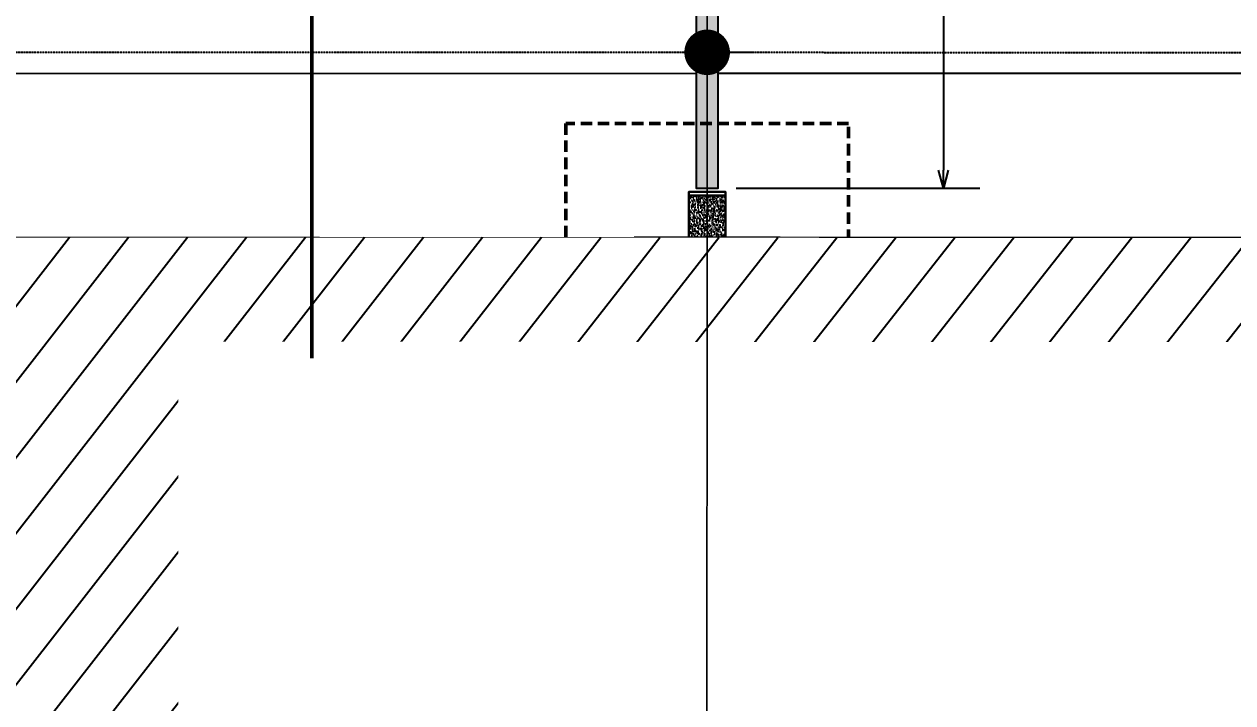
# Model space of a CAD drawing. Header units: centimetres. Extents: x -6122352 to 7132207, y -1694241 to 1947892.
# Drawn here: x 89075 to 95705, y -115546 to -111821 of the extents above; entities that cross this region are included whole.
import ezdxf
from ezdxf.xclip import XClip

# ---------------------------------------------------------------- set-up
doc = ezdxf.new("R2010")
doc.units = ezdxf.units.CM
doc.header["$MEASUREMENT"] = 0
doc.header["$XCLIPFRAME"] = 2
doc.header["$PDMODE"] = 66
doc.header["$PDSIZE"] = 100
doc.linetypes.add('DASHED2', pattern=[0.375, 0.25, -0.125])
for name, color, linetype, lineweight in [('23585-XR-AR-DAMAC PLOT LIMITS$0$1-Mid units', 41, 'Continuous', 5), ('@ Foundations', 4, 'DASHED2', 50), ('A-ANNO-TEXT', 3, 'Continuous', 25), ('XR-AR-MID-SETTING OUT FOR MASTER$0$23585-XR-AR-MID-GROUND FLOOR$0$$A-GLAZ-WNDO', 232, 'Continuous', 9), ('XR-AR-MID-SETTING OUT FOR MASTER$0$23585-XR-AR-MID-GROUND FLOOR$0$A-GLAZ-SILL', 8, 'Continuous', 5), ('XR-AR-MID-SETTING OUT FOR MASTER$0$23585-XR-AR-MID-GROUND FLOOR$0$A-GLAZ-WNDO', 232, 'Continuous', 9), ('XR-AR-MID-SETTING OUT FOR MASTER$0$23585-XR-AR-MID-GROUND FLOOR$0$A-WALL', 7, 'Continuous', 30), ('XR-AR-MID-SETTING OUT FOR MASTER$0$23585-XR-AR-MID-GROUND FLOOR$0$S-COLS', 51, 'Continuous', 40)]:
    doc.layers.add(name, color=color, linetype=linetype, lineweight=lineweight)
for name, color, linetype in [('@MI-REF LAYER', 7, 'Continuous'), ('@MI-TYPE-02', 6, 'Continuous'), ('A-GLASS HATCH', 7, 'Continuous'), ('B_TH_6', 7, 'Continuous'), ('XR-AR-MID-SETTING OUT FOR MASTER$0$23585-XR-AR-MID-GROUND FLOOR$0$A-Flor-Strs', 1, 'Continuous'), ('XR-AR-MID-SETTING OUT FOR MASTER$0$23585-XR-AR-MID-GROUND FLOOR$0$GS-HATCH-FLOOR TILE', 251, 'Continuous')]:
    doc.layers.add(name, color=color, linetype=linetype)
doc.styles.add('Schueco-BEMSTIL', font='isocpeur.ttf', dxfattribs={"width": 0.9})
doc.dimstyles.new('MI- JWC-TXT-2.5 MM', dxfattribs={"dimscale": 1.5, "dimtxt": 2.5, "dimasz": 1, "dimexe": 2, "dimexo": 1, "dimgap": 1, "dimtad": 1, "dimdec": 0, "dimdsep": 46, "dimtxsty": 'Schueco-BEMSTIL', "dimblk": 'OPEN30', "dimcen": 0, "dimdle": 2, "dimclrd": 140, "dimclre": 8, "dimclrt": 40, "dimadec": 0, "dimazin": 2, "dimtfac": 1, "dimtdec": 0, "dimtix": 1, "dimtmove": 2, "dimatfit": 3, "dimldrblk": 'OPEN', "dimfxl": 2, "dimlwd": -1, "dimlwe": -1, "dimarcsym": 0})

# ---------------------------------------------------------------- blocks, each defined once
blk = doc.blocks.new('23585-XR-AR-DAMAC PLOT LIMITS')
at = {"layer": '23585-XR-AR-DAMAC PLOT LIMITS$0$1-Mid units', "color": 251, "true_color": 0x636466}
for points in [[(496534.3805, 2768892.037699999), (496538.4338999996, 2768896.4615), (496556.1290999996, 2768880.2479), (496552.0756999999, 2768875.824100001)], [(496530.3271000003, 2768887.6141), (496532.2525000004, 2768889.715299999), (496534.3805, 2768892.037699999), (496552.0756999999, 2768875.824100001), (496548.0223000003, 2768871.4003)]]:
    blk.add_lwpolyline(points, close=True, dxfattribs=at)
blk = doc.blocks.new('A$Cf093b529')
at = {"layer": 'A-ANNO-TEXT'}
blk.add_blockref('23585-XR-AR-DAMAC PLOT LIMITS', (-495391.9901121984, -2768603.441896566), dxfattribs=at)
blk = doc.blocks.new('XR-AR-MID-SETTING OUT FOR MASTER$0$23585-XR-AR-MID-GROUND FLOOR$0$945-4P-1-101-GROUND FLOOR PLAN$0$XR-MIDDLE-GROUND FLOOR PLAN$0$A$C446944C1')
at = {"layer": 'XR-AR-MID-SETTING OUT FOR MASTER$0$23585-XR-AR-MID-GROUND FLOOR$0$A-GLAZ-SILL', "color": 252}
blk.add_line((-2.733431756496429e-07, -4.737777635455132e-05), (5.199999726377428, -4.737754352390766e-05), dxfattribs=at)
for points in [[(2.208076124545187, -0.02284434624016285), (2.208076124545187, -0.1242443462833762), (2.093846930889413, -0.07354434626176953), (2.208076124545187, -0.02284434624016285)], [(2.991923328721896, -0.02284434624016285), (2.991923328721896, -0.1242443462833762), (3.106152522144839, -0.07354434579610825), (2.991923328721896, -0.02284434624016285)]]:
    blk.add_lwpolyline(points, dxfattribs=at)
at = {"layer": 'XR-AR-MID-SETTING OUT FOR MASTER$0$23585-XR-AR-MID-GROUND FLOOR$0$A-GLAZ-WNDO', "color": 252}
for p, q in [((5.199999726610258, 0.2499526219908148), (-2.735760062932968e-07, 0.2499526222236454)), ((-2.735760062932968e-07, 0.2499526222236454), (-2.733431756496429e-07, -4.737777635455132e-05)), ((0.04999972670339048, 0.0999526223167777), (0.04999972647055984, 0.2499526219908148)), ((1.284999726805836, 0.2499526222236454), (1.284999726805836, 0.09995262185111642)), ((1.334999726619571, 0.09995262208394706), (1.334999726619571, 0.2499526222236454)), ((3.864999726880342, 0.0999526223167777), (3.864999726880342, 0.2499526224564761)), ((3.914999726694077, 0.2499526222236454), (3.914999726694077, 0.09995262185111642)), ((5.149999726563692, 0.09995262254960835), (5.149999726796523, 0.2499526222236454)), ((5.199999726610258, 0.2499526219908148), (5.199999726377428, -4.737754352390766e-05)), ((-2.733431756496429e-07, 0.09995262208394706), (2.599999726517126, 0.09995262185111642)), ((5.199999726610258, 0.0999526223167777), (2.599999726517126, 0.09995262185111642))]:
    blk.add_line(p, q, dxfattribs=at)
for points in [[(1.284999726805836, 0.1999526221770793), (0.04999972647055984, 0.1999526226427406)], [(3.914999726694077, 0.1999526221770793), (5.149999726796523, 0.1999526219442487)]]:
    blk.add_lwpolyline(points, dxfattribs=at)
for points in [[(1.224999726749957, 0.03995262226089835), (1.304999726824462, 0.03995262226089835), (1.304999726824462, 0.08995262207463384), (1.224999726517126, 0.08995262230746448)], [(2.51999972644262, 0.03995262226089835), (1.304999726824462, 0.03995262226089835), (1.304999726824462, 0.08995262207463384), (2.519999726675451, 0.08995262207463384)], [(2.599999726517126, 0.03995262226089835), (2.51999972644262, 0.03995262226089835), (2.519999726675451, 0.08995262207463384), (2.599999726517126, 0.08995262254029512)], [(2.599999726517126, 0.03995262226089835), (2.679999726591632, 0.03995262202806771), (2.679999726591632, 0.08995262254029512), (2.599999726517126, 0.08995262254029512)], [(2.679999726591632, 0.03995262202806771), (3.89499972644262, 0.039952622493729), (3.894999726675451, 0.08995262207463384), (2.679999726591632, 0.08995262254029512)], [(3.974999726749957, 0.039952622493729), (3.89499972644262, 0.039952622493729), (3.894999726675451, 0.08995262207463384), (3.974999726749957, 0.08995262230746448)]]:
    blk.add_lwpolyline(points, close=True, dxfattribs=at)
blk = doc.blocks.new('XR-AR-MID-SETTING OUT FOR MASTER$0$23585-XR-AR-MID-GROUND FLOOR$0$A$C08698786')
at = {"layer": 'XR-AR-MID-SETTING OUT FOR MASTER$0$23585-XR-AR-MID-GROUND FLOOR$0$S-COLS', "color": 252, "lineweight": 30}
blk.add_lwpolyline([(5900, 19472.65428233147), (5899.999999761581, 18772.65428209305), (6100, 18772.65428209305), (6099.999999761581, 19472.65428209305)], close=True, dxfattribs=at)
blk = doc.blocks.new('XR-AR-MID-SETTING OUT FOR MASTER')
h = blk.add_hatch()
h.set_pattern_fill('AR-CONC', color=8, scale=0.2, angle=90)
h.set_pattern_definition([(140, (-1262400.083953284, -115249.5658790822), (3.187817107780619, 36.4369337992008), [3.81, -41.91]), (85.00000000000001, (-1262400.083953284, -115249.5658790822), (-38.21136904780703, -7.048684284993866), [3.048, -33.528116834]), (190.4514447, (-1262399.818302584, -115246.5294776823), (-35.02355038243902, 29.38824941807066), [3.23800176, -35.61804892]), (136.1842, (-1262410.243953284, -115249.5658790822), (8.408465586545434, 54.21580817842599), [5.714999999999996, -62.86499999999997]), (186.63555761, (-1262409.543253284, -115245.0478990822), (-49.48522491954431, 47.48082681030061), [4.857004628, -53.427121632]), (81.18415117, (-1262410.243953284, -115249.5658790822), (-49.48522491710654, 47.48082681299541), [4.571993414, -50.291946384]), (111, (-1262407.703953284, -115244.4858790822), (20.45303963741753, 30.3228782538265), [3.81, -41.91]), (56.00000000000004, (-1262407.703953284, -115244.4858790822), (-36.83759322446385, 12.36040566952942), [3.048, -33.528]), (161.451445, (-1262405.999533304, -115241.9589725622), (-16.38455377718105, 42.68328385574323), [3.23800176, -35.61798752]), (127.5, (-1262400.083953284, -115249.5658790822), (-16.91100777463062, 0.6177206501183644), [0, -33.1216, 0, -34.036, 0, -33.655]), (97.49999999999996, (-1262400.083953284, -115249.5658790822), (-20.0361149636239, 13.36393250206115), [0, -19.4056, 0, -32.3596, 0, -12.827]), (57.49999999999999, (-1262400.083953284, -115260.8942790822), (1.14574879853469, 27.11811903337428), [0, -12.69999999999999, 0, -39.62399999999997, 0, -52.57799999999997]), (47.5, (-1262400.083953284, -115265.9742790822), (-5.085298206666605, 29.62583627720361), [0, -16.51, 0, -26.3144, 0, -37.338])])
h.paths.add_polyline_path([(5999.999541923382, 19702.65428161621), (5900.000002175548, 19702.65428161621), (5900.000002175548, 19472.75295772805), (5999.999541923382, 19472.75295772805)])
h.paths.add_polyline_path([(6100.000002175548, 19702.65428161621), (5999.999541923382, 19702.65428161621), (5999.999541923382, 19472.75295772805), (6100.000002175548, 19472.75295772805)])
for points in [[(6100.000002175548, 19702.65428161621), (6100.000002175548, 19722.65428161621), (5900.000002175548, 19722.65428161621), (5900.000002175548, 19702.65428161621)], [(5900.000002175548, 19472.65428161621), (5900.000002175548, 19702.65428161621), (6100.000002175548, 19702.65428161621), (6100.000002175548, 19472.75295772808)]]:
    blk.add_lwpolyline(points)
at = {"layer": 'XR-AR-MID-SETTING OUT FOR MASTER$0$23585-XR-AR-MID-GROUND FLOOR$0$A-Flor-Strs', "color": 8}
blk.add_line((60.04151019822535, 20372.92400187173), (5940.031380742199, 20372.65280095958), dxfattribs=at)
at = {"layer": 'XR-AR-MID-SETTING OUT FOR MASTER$0$23585-XR-AR-MID-GROUND FLOOR$0$A-WALL', "color": 8}
for points in [[(5899.999999791384, 19472.65428161621), (6099.999999731779, 19472.65428209305), (6100.001724034548, 5500.167464256287), (5900.001724511385, 5500.167624473572), (5900.00086197257, 14852.65960931778), (5500.076263397932, 14852.66031265259), (5500.0762629807, 14952.66031169891), (5900.000431150198, 14952.65961027145)], [(5600.000443965197, 19472.65428209305), (5899.999999791384, 19472.65428161621), (5899.999999850988, 19222.65428209305), (5600.000443309546, 19222.70159482956)]]:
    blk.add_lwpolyline(points, close=True, dxfattribs=at)
at = {"layer": 'XR-AR-MID-SETTING OUT FOR MASTER$0$23585-XR-AR-MID-GROUND FLOOR$0$$A-GLAZ-WNDO', "color": 8, "xscale": -1000, "yscale": 1000, "zscale": 1000}
blk.add_blockref('XR-AR-MID-SETTING OUT FOR MASTER$0$23585-XR-AR-MID-GROUND FLOOR$0$945-4P-1-101-GROUND FLOOR PLAN$0$XR-MIDDLE-GROUND FLOOR PLAN$0$A$C446944C1', (5600.000170022249, 19222.70166015625), dxfattribs=at)
at = {"layer": 'XR-AR-MID-SETTING OUT FOR MASTER$0$23585-XR-AR-MID-GROUND FLOOR$0$GS-HATCH-FLOOR TILE', "color": 8}
blk.add_blockref('XR-AR-MID-SETTING OUT FOR MASTER$0$23585-XR-AR-MID-GROUND FLOOR$0$A$C08698786', (-1.490116119384766e-07, 0), dxfattribs=at)
blk = doc.blocks.new('MID UNIT')
at = {"xscale": 0.001, "yscale": 0.001, "zscale": 0.001}
blk.add_blockref('XR-AR-MID-SETTING OUT FOR MASTER', (0, 0), dxfattribs=at)
blk = doc.blocks.new('TH_6')
blk.add_blockref('MID UNIT', (495802.3053798428, 2769163.996563952))
at = {"xscale": -1}
blk.add_blockref('MID UNIT', (495814.3053798475, 2769163.996563952), dxfattribs=at)
blk = doc.blocks.new('A$Ce2a03a74')
at = {"layer": 'B_TH_6', "xscale": 999.9914829579993, "yscale": 999.9914829579993, "zscale": 999.9914829579993}
blk.add_blockref('TH_6', (-495790404.5228079, -2769140733.343811), dxfattribs=at)
blk = doc.blocks.new('23585-XR-AR-MALDIVE-2$0$TH_6')
at = {"ltscale": 10, "xscale": 0.00100002623446598, "yscale": 0.00100002623446598, "zscale": 0.00100002623446598}
blk.add_blockref('A$Ce2a03a74', (495794.6272259735, 2769164.318430193), dxfattribs=at)
at = {"layer": '@ Foundations', "linetype": 'DASHED2', "ltscale": 0.25}
blk.add_lwpolyline([(495807.5303812214, 2769182.044500354), (495809.0803812214, 2769182.044500354), (495809.0803812214, 2769184.094500354), (495807.5303812214, 2769184.094500354)], close=True, dxfattribs=at)
blk = doc.blocks.new('_Dot')
at = {"color": 0, "linetype": 'ByBlock', "lineweight": -2}
blk.add_line((-0.5, 0), (-1, 0), dxfattribs=at)
at = {"color": 0, "linetype": 'ByBlock', "const_width": 0.5}
blk.add_lwpolyline([(-0.25, 0, 1), (0.25, 0, 1)], format="xyb", close=True, dxfattribs=at)
blk = doc.blocks.new('_Open30')
at = {"color": 0, "linetype": 'ByBlock', "lineweight": -2}
for p, q in [((-1, 0.26794919), (0, 0)), ((0, 0), (-1, -0.26794919)), ((0, 0), (-1, 0))]:
    blk.add_line(p, q, dxfattribs=at)
blk = doc.blocks.new('*D1502')
at = {"layer": '@MI-TYPE-02', "color": 8, "transparency": 16777216}
for p, q in [((358856.475940301, -137901.3313048919), (360192.8223470071, -137901.7724261117)), ((358855.1867794896, -142088.2812623623), (360191.4402559195, -142088.7223529062))]:
    blk.add_line(p, q, dxfattribs=at)
at = {"layer": '@MI-TYPE-02', "color": 140, "transparency": 16777216}
blk.add_line((359992.7893484086, -138001.7064016743), (359991.4732763104, -141988.6563393651), dxfattribs=at)
at = {"layer": 'Defpoints', "color": 0, "transparency": 16777216}
for p in [(358756.4759457491, -137901.2982953973), (358755.1867849377, -142088.2482528677), (359991.4402668157, -142088.6563339169)]:
    blk.add_point(p, dxfattribs=at)
at = {"layer": '@MI-TYPE-02', "color": 140, "transparency": 16777216, "xscale": 100, "yscale": 100, "zscale": 100}
for p, rotation in [((359992.8223579033, -137901.7064071224), 89.98108695238069), ((359991.4402668157, -142088.6563339169), 269.9810869523807)]:
    blk.add_blockref('_Open30', p, dxfattribs=dict(at, rotation=rotation))
at = {"layer": '@MI-TYPE-02', "color": 40, "transparency": 16777216, "insert": (359767.1313246177, -139995.1070991567), "char_height": 250, "attachment_point": 5, "rotation": 89.98108695238068, "style": 'Schueco-BEMSTIL'}
blk.add_mtext('4187', dxfattribs=at)
blk = doc.blocks.new('_Open')
at = {"color": 0, "linetype": 'ByBlock', "lineweight": -2}
for p, q in [((-1, 0.1666666666666667), (0, 0)), ((-1, -0.1666666666666667), (0, 0)), ((0, 0), (-1, 0))]:
    blk.add_line(p, q, dxfattribs=at)
blk = doc.blocks.new('M3 REF WITH TABLES')
at = {"color": 1, "const_width": 0.02}
blk.add_lwpolyline([(66.83822086325381, 37.39049592753872), (70.53900799254188, 37.7769014746882), (77.34802028496051, 45.20780652109534), (79.3404577675974, 43.37973735714331), (77.34802028496051, 45.20780652109534), (74.63280499889515, 42.24393021361902), (74.83998840907589, 46.11865087272599)], dxfattribs=at)
blk = doc.blocks.new('G8-T2-PARTITION HALF')
at = {"layer": 'A-GLASS HATCH'}
h = blk.add_hatch(color=6, dxfattribs=at)
h.dxf.hatch_style = 1
h.paths.add_polyline_path([(5940.139770017588, -4.584403058397584), (5938.850609206303, -4191.534360528749), (6058.850603515049, -4191.571318679809), (6060.139764326392, -4.621361209457973)])
at = {"layer": '@MI-TYPE-02', "color": 6}
blk.add_lwpolyline([(5940.139770017588, -4.584403058397584), (5938.850609206303, -4191.534360528749), (6058.850603515049, -4191.571318679809), (6060.139764326392, -4.621361209457973)], close=True, dxfattribs=at)
at = {"layer": '@MI-TYPE-02'}
dim = blk.add_linear_dim(base=(7295.104085393134, -4191.979399729113), p1=(6060.139764326392, -4.621361209457973), p2=(6058.850603515049, -4191.571318679809), angle=269.9810869523807, dimstyle='MI- JWC-TXT-2.5 MM', dxfattribs=at)
dim.commit()
dim.dimension.update_dxf_attribs({"geometry": '*D1502', "text_midpoint": (7070.795143195137, -2098.430164968886), "insert": (-352696.3361814226, 137896.6769341878)})

msp = doc.modelspace()

# ---------------------------------------------------------------- block references
at = {"layer": '@MI-REF LAYER'}
ref = msp.add_blockref('23585-XR-AR-MALDIVE-2$0$TH_6', (-496208326.7574779, -2769208174.627168), dxfattribs=dict(at, xscale=1000, yscale=1000, zscale=1000, rotation=359.9898026799146))
XClip(ref).set_block_clipping_path([(495793.21531099593, 2769187.936280817), (495793.2149762735, 2769163.9962983076), (495847.2527617854, 2769163.9963486344), (495847.25306829344, 2769187.9363225577), (495838.30045717536, 2769187.9363762513), (495832.3004524545, 2769187.9363386966), (495826.3004476223, 2769187.9363010433), (495820.3004380227, 2769187.936263551), (495814.3003051635, 2769187.9363737656), (495808.3002954731, 2769187.9363360275), (495805.15532025974, 2769187.9363550907), (495802.30044063367, 2769187.9364336496), (495796.00540770777, 2769187.93633469)])

# ---------------------------------------------------------------- next in the draw order: block references
at = {"layer": '@MI-REF LAYER', "extrusion": (-4.069442599541351e-12, -7.460187374667495e-09, 1), "xscale": 250.0000000000001, "yscale": 250.0000000000001, "zscale": 250.0000000000001, "rotation": 179.9692243238723}
msp.add_blockref('_Dot', (92821.26074251096, -111975.8446851716, 11.23110389593965), dxfattribs=at)

# ---------------------------------------------------------------- next in the draw order: wipeouts: each hides what was drawn before it
at = {"color": 10}
msp.add_wipeout([(80671.0927575344, -112688.69271909156), (80668.67595814409, -126962.21612512293), (128969.67574759165, -126970.54477108919), (128972.26076102929, -112697.21487519397), (122722.14929225625, -112696.02492797971), (122722.23043385785, -112996.63199927432), (86921.09498936325, -112990.26022920397), (86921.28313619774, -112689.63707372524), (80669.79353559675, -112688.67490678778)], dxfattribs=at).dxf.layer = '@MI-REF LAYER'

# ---------------------------------------------------------------- next in the draw order: hatches: boundary and pattern name
at = {"layer": '@MI-REF LAYER'}
h = msp.add_hatch(dxfattribs=at)
h.set_pattern_fill('ANSI31', color=256, scale=1999.999998458916, angle=6.722712845868625)
h.set_pattern_definition([(51.72271284586864, (-2376887221.962272, -1504247764.216332), (-196.2554993275065, 154.8669715833345), [])])
h.paths.add_polyline_path([(128968.3712634645, -126970.6408003233), (128972.2607769291, -112697.1211714615), (122722.1492945162, -112696.0087978897), (122722.2304337087, -112996.6320024482), (86921.34585734639, -112990.260273685), (86919.76512353543, -112689.8480402777), (80669.78827643479, -112688.7702202841), (80667.37725087762, -126962.3112122057)])

# ---------------------------------------------------------------- next in the draw order: linework, layer by layer
at = {"layer": '@MI-REF LAYER', "color": 1, "const_width": 20}
msp.add_lwpolyline([(77791.07313229982, -108481.3591912639), (80575.6723353658, -110949.3830771808), (90654.41205958785, -110951.3268919344), (90652.13666123811, -113655.331110306), (90654.41205958785, -110951.3268919344), (86634.84035208997, -110951.0044247046), (89632.05893001678, -108486.6452894131)], dxfattribs=at)
at = {"layer": '@MI-REF LAYER', "linetype": 'DASHED2', "extrusion": (-4.06944259954008e-12, -7.460187374667495e-09, 1), "elevation": 0.0008531372687343535}
msp.add_lwpolyline([(86821.3819780497, -111974.2804249206), (103378.4581681318, -111978.5971084949), (103883.5254171841, -112715.836076127)], dxfattribs=at)

# ---------------------------------------------------------------- next in the draw order: block references
at = {"layer": '@MI-TYPE-02', "color": 0}
msp.add_blockref('G8-T2-PARTITION HALF', (86821.9860586006, -108530.1945502076), dxfattribs=at)

# ---------------------------------------------------------------- next in the draw order: wipeouts: each hides what was drawn before it
msp.add_wipeout([(89920.87276598184, -113564.26644789704), (96890.35967591406, -113565.47425587705), (96889.7184668862, -117265.47420192244), (89920.23155688732, -117264.26639327857)]).dxf.layer = '@MI-REF LAYER'

# ---------------------------------------------------------------- next in the draw order: linework, layer by layer
at = {"layer": '@MI-REF LAYER', "const_width": 5.000000000000002}
msp.add_lwpolyline([(80668.68173478203, -126962.216126372), (128969.675747369, -126970.5457144896), (128972.26077738, -112697.1211705749), (122722.1492945162, -112696.0087978897), (122722.2304337087, -112996.6320024482), (86921.09498940881, -112990.2602293289), (86921.28313578384, -112689.6370739035), (80671.0927603392, -112688.6751344505)], close=True, dxfattribs=at)

# ---------------------------------------------------------------- next in the draw order: block references
at = {"layer": '@MI-REF LAYER', "xscale": 1000, "yscale": 1000, "zscale": 1000}
for name, p, rotation in [('A$Cf093b529', (-891608.7329339073, 539022.7201118186), 312.4882903633292), ('M3 REF WITH TABLES', (5073.57098191743, -84448.84299303715), 312.4882889992022)]:
    msp.add_blockref(name, p, dxfattribs=dict(at, rotation=rotation))

doc.saveas('drawing.dxf')
